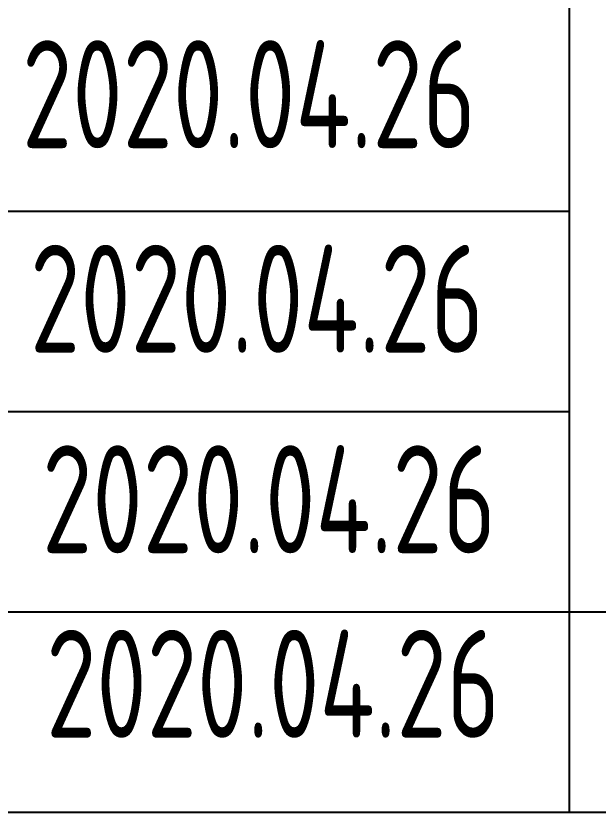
# Model space of a CAD drawing. Extents: x 1234595 to 2088511, y -80443 to 75292.
# Drawn here: x 1687984 to 1689871, y -58601 to -56017 of the extents above; entities that cross this region are included whole.
import ezdxf
from ezdxf.enums import TextEntityAlignment as Align

# ---------------------------------------------------------------- set-up
doc = ezdxf.new("R2010")
doc.units = 0
doc.header["$LTSCALE"] = 1000
doc.header["$MEASUREMENT"] = 0
doc.linetypes.add('2', pattern=[18.5, 12, -3, 0.5, -3])
doc.layers.get('0').update_dxf_attribs({"linetype": 'CONTINUOUS'})
doc.styles.add('sceie', font='sceie.shx', dxfattribs={"width": 0.7, "bigfont": 'sceic.shx'})

# ---------------------------------------------------------------- blocks, each defined once
blk = doc.blocks.new('qm')
at = {"style": 'sceie', "width": 0.8}
for p in [(-941169.6, -984626.3), (-941208.7, -985276.9), (-941182.6, -985940.5), (-941143.6, -986591.1), (-941130.5, -987189.7)]:
    blk.add_attdef('2020.04.26', text='', height=350, dxfattribs=at).set_placement(p, align=Align.MIDDLE)

msp = doc.modelspace()

# ---------------------------------------------------------------- linework, layer by layer
for p, q in [((1689779, -58600.6), (1689779, -55350.6)), ((1684279, -56650.6), (1689779, -56650.6)), ((1684279, -57300.6), (1689779, -57300.6)), ((1684279, -57950.6), (1702279, -57950.6)), ((1684279, -58600.6), (1702279, -58600.6))]:
    msp.add_line(p, q)

# ---------------------------------------------------------------- block references
at = {"color": 4, "linetype": '2'}
ref = msp.add_blockref('qm', (2629947.9, 929005.9), dxfattribs=at)
ref.add_attrib('2020.04.26', '2020.04.26', dxfattribs={"height": 350, "style": 'sceie', "width": 0.8}).set_placement((1688817.4, -58183.8), align=Align.MIDDLE)
ref.add_attrib('2020.04.26', '2020.04.26', dxfattribs={"height": 350, "style": 'sceie', "width": 0.8}).set_placement((1688804.4, -57585.2), align=Align.MIDDLE)
ref.add_attrib('2020.04.26', '2020.04.26', dxfattribs={"height": 350, "style": 'sceie', "width": 0.8}).set_placement((1688765.3, -56934.6), align=Align.MIDDLE)
ref.add_attrib('2020.04.26', '2020.04.26', dxfattribs={"height": 350, "style": 'sceie', "width": 0.8}).set_placement((1688739.3, -56271), align=Align.MIDDLE)

doc.saveas('drawing.dxf')
